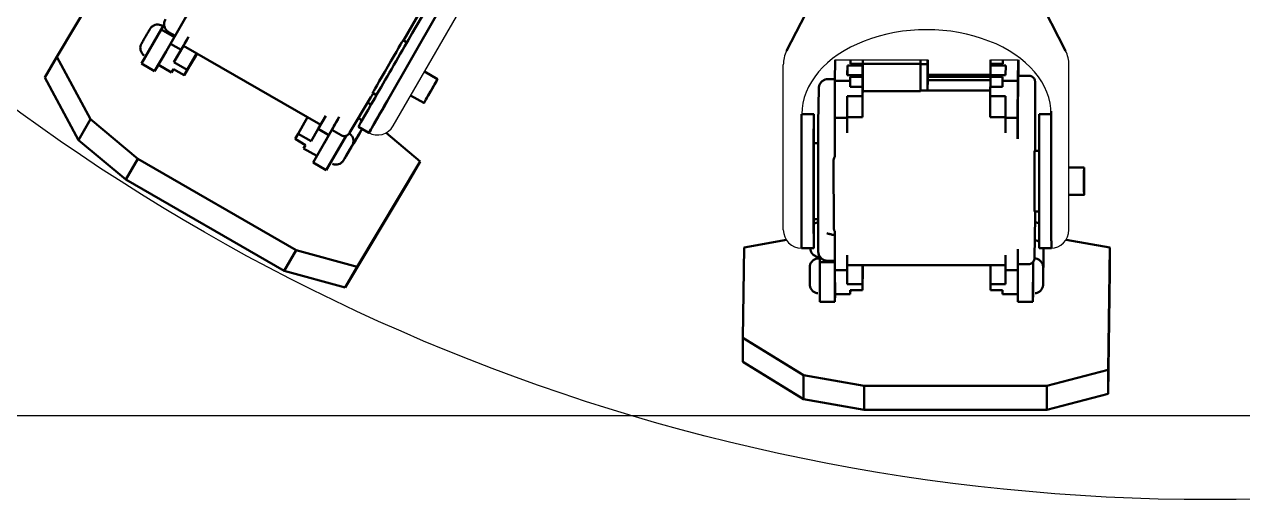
# Model space of a CAD drawing. Header units: millimetres. Extents: x 69 to 732, y 327 to 990.
# Drawn here: x 206 to 405.9, y 326.8 to 404.9 of the extents above; entities that cross this region are included whole.
import ezdxf

# ---------------------------------------------------------------- set-up
doc = ezdxf.new("R2010")
doc.units = ezdxf.units.MM
doc.header["$LTSCALE"] = 2
doc.layers.add('Visible (ISO)', color=7, linetype='Continuous', lineweight=50)

msp = doc.modelspace()

# ---------------------------------------------------------------- linework, layer by layer
for p, q in [((266.52, 388.22), (280.06, 411.7)), ((330.52, 371.12), (330.52, 398.23)), ((339.04, 399.06), (354.23, 399.07)), ((364.55, 399.06), (369.04, 399.06)), ((377.4, 371.12), (377.4, 398.23)), ((691.3, 340.55), (109.85, 340.55))]:
    msp.add_line(p, q)
msp.add_circle((400.58, 658.44), 331.64)
for centre, radius, start, end in [((335.52, 398.23), 5, 152.873, 180), ((372.4, 398.23), 5, 0, 27.127), ((263.92, 389.71), 3, 240.0365, 330.0364), ((333.52, 371.12), 3, 180, 269.9999), ((374.4, 371.12), 3, 270.0001, 0)]:
    msp.add_arc(centre, radius, start, end)
msp.add_ellipse((354.02, 390.15), major_axis=(-20.45, -0.03), ratio=0.677756, start_param=9.420836, end_param=12.566371)
at = {"layer": 'Visible (ISO)'}
for p, q in [((331.07, 400.51), (344.15, 426.05)), ((376.85, 400.51), (363.77, 426.05)), ((218.93, 412.34), (211.3, 399.55)), ((273.03, 410.63), (268.2, 402.25)), ((229.94, 401.68), (233.12, 407.2)), ((265.51, 392.29), (273.72, 406.59)), ((225.18, 398.43), (228.44, 404.05)), ((228.91, 404.84), (228.44, 404.05)), ((228.44, 404.05), (230.59, 402.8)), ((228.57, 404.66), (228.74, 404.56)), ((229.64, 403.62), (230.71, 403)), ((232.91, 402.81), (231.68, 400.68)), ((268.13, 402.3), (268.76, 401.93)), ((229.22, 400.41), (227.35, 397.18)), ((227.98, 398.23), (229.94, 401.68)), ((231.68, 400.68), (229.94, 401.68)), ((232.09, 401.38), (230.52, 398.65)), ((230.52, 398.65), (231.68, 400.68)), ((254.61, 388.4), (232.09, 401.38)), ((234.27, 400.12), (232.23, 396.58)), ((234.27, 400.12), (232.37, 396.81)), ((232.69, 397.41), (234.26, 400.13)), ((233.18, 398.17), (234.3, 400.11)), ((233.31, 398.39), (234.3, 400.11)), ((234.31, 400.1), (233.76, 399.14)), ((234.26, 400.13), (233.87, 399.44)), ((234.31, 400.1), (233.89, 399.36)), ((211.3, 399.55), (209.34, 396.14)), ((211.3, 399.55), (216.83, 389.29)), ((225.18, 398.43), (227.35, 397.18)), ((227.35, 397.18), (227.98, 398.23)), ((227.98, 398.23), (230.14, 396.98)), ((232.69, 397.41), (230.52, 398.65)), ((233.87, 399.44), (232.2, 396.54)), ((233.18, 398.17), (233.16, 398.18)), ((233.31, 398.39), (233.18, 398.17)), ((233.76, 399.14), (233.75, 399.15)), ((233.89, 399.36), (233.76, 399.14)), ((338.99, 395.6), (339.04, 399.06)), ((341.01, 396.55), (341.03, 398.14)), ((341.03, 398.14), (341.03, 396.55)), ((341.03, 398.14), (343.53, 398.14)), ((341.53, 398.4), (341.54, 399.06)), ((343.53, 398.4), (341.53, 398.4)), ((341.55, 398.4), (341.55, 399.06)), ((343.53, 398.14), (343.53, 398.4)), ((343.54, 394.24), (343.53, 398.4)), ((343.53, 392.63), (343.53, 398.14)), ((343.55, 399.06), (343.55, 398.55)), ((343.55, 399.06), (343.55, 395.11)), ((343.55, 398.55), (343.55, 398.42)), ((343.55, 398.42), (353.05, 398.42)), ((343.55, 393.89), (343.55, 398.42)), ((353.05, 398.36), (353.06, 399.06)), ((353.06, 399.06), (353.05, 398.42)), ((353.05, 398.42), (353.05, 393.89)), ((353.05, 394.04), (353.05, 398.36)), ((354.2, 398.36), (353.05, 398.36)), ((354.21, 399.06), (354.2, 398.36)), ((354.2, 398.36), (354.2, 394.04)), ((354.24, 395.89), (354.23, 399.06)), ((364.53, 398.14), (364.53, 398.4)), ((364.53, 398.4), (366.53, 398.4)), ((364.53, 396.55), (364.53, 398.14)), ((367.03, 398.14), (364.53, 398.14)), ((364.55, 399.06), (364.55, 398.4)), ((366.53, 398.4), (366.54, 399.06)), ((367.01, 396.55), (367.03, 398.14)), ((368.99, 395.6), (369.04, 399.06)), ((369.11, 399.06), (369.11, 398.39)), ((369.11, 398.39), (369.11, 396.43)), ((214.86, 385.88), (209.34, 396.14)), ((230.47, 397.54), (230.14, 396.98)), ((230.46, 397.54), (230.14, 396.98)), ((230.46, 397.54), (232.2, 396.54)), ((232.2, 396.54), (232.69, 397.41)), ((232.23, 396.58), (232.22, 396.59)), ((232.37, 396.81), (232.23, 396.58)), ((273.77, 395.87), (271.61, 397.12)), ((337.83, 395.88), (339, 395.88)), ((343.51, 396.55), (341.01, 396.55)), ((341.49, 395.6), (341.5, 396.29)), ((341.5, 394.61), (341.5, 396.29)), ((341.5, 396.29), (343.5, 396.29)), ((343.5, 396.29), (343.51, 396.55)), ((343.5, 396.29), (343.5, 392.13)), ((343.51, 396.55), (343.51, 391.04)), ((354.21, 394.04), (354.24, 395.89)), ((364.53, 396.59), (354.24, 396.59)), ((364.5, 396.28), (354.24, 396.28)), ((364.5, 396.29), (364.51, 396.55)), ((364.5, 396.29), (364.5, 394.61)), ((366.5, 396.29), (364.5, 396.29)), ((364.51, 396.55), (367.01, 396.55)), ((366.49, 395.6), (366.5, 396.29)), ((368.99, 389.56), (369.09, 396.39)), ((370.84, 396.43), (369.09, 396.43)), ((336.33, 394.32), (336.25, 388.71)), ((338.98, 389.52), (338.99, 395.6)), ((341.49, 395.6), (338.99, 395.6)), ((341.49, 395.6), (341.49, 394.61)), ((343.49, 394.61), (341.49, 394.61)), ((343.49, 393.09), (343.49, 394.61)), ((343.49, 391.26), (343.49, 394.61)), ((343.55, 395.11), (343.54, 395.11)), ((343.54, 393.34), (343.55, 395.11)), ((343.54, 394.24), (343.54, 393.31)), ((343.54, 393.34), (343.55, 393.89)), ((343.55, 393.89), (353.05, 393.89)), ((353.05, 393.89), (353.05, 394.04)), ((353.05, 394.04), (364.49, 394.04)), ((364.5, 395.69), (354.23, 395.69)), ((364.49, 393.09), (364.49, 394.61)), ((364.49, 394.61), (366.49, 394.61)), ((366.49, 395.6), (366.49, 394.61)), ((366.49, 395.6), (368.99, 395.6)), ((368.98, 389.52), (368.99, 395.6)), ((262.81, 392.91), (259.32, 387.04)), ((263.14, 393.63), (263.76, 393.27)), ((271.53, 391.97), (269.36, 393.22)), ((340.98, 389.52), (340.99, 393.09)), ((340.99, 393.09), (343.49, 393.09)), ((340.99, 393.09), (340.99, 389.65)), ((343.49, 389.65), (343.49, 393.09)), ((343.5, 392.13), (343.49, 392.13)), ((343.5, 390.36), (343.5, 392.13)), ((343.51, 392.63), (343.53, 392.63)), ((343.53, 392.63), (343.54, 393.31)), ((343.54, 393.31), (343.54, 393.34)), ((364.49, 389.65), (364.49, 393.09)), ((366.99, 393.09), (364.49, 393.09)), ((366.98, 389.52), (366.99, 393.09)), ((371.84, 393.78), (371.85, 384.12)), ((333.52, 390.12), (333.49, 374.14)), ((335.52, 390.12), (333.52, 390.12)), ((343.49, 391.26), (343.5, 390.33)), ((343.49, 389.65), (343.5, 390.33)), ((343.5, 390.36), (343.51, 391.04)), ((343.5, 390.33), (343.5, 390.36)), ((374.47, 390.12), (372.52, 390.12)), ((374.49, 374.14), (374.46, 390.64)), ((216.83, 389.29), (214.86, 385.88)), ((216.83, 389.29), (224.59, 382.8)), ((250.88, 386.92), (252.45, 389.64)), ((254.2, 387.7), (255.43, 389.83)), ((257.65, 389.68), (255.93, 386.7)), ((262.52, 387.06), (260.79, 388.06)), ((336.25, 388.69), (336.25, 387.17)), ((338.98, 389.52), (340.98, 389.52)), ((338.98, 383.15), (338.98, 389.52)), ((340.99, 389.65), (340.98, 389.38)), ((340.98, 389.52), (340.98, 387.06)), ((340.99, 389.65), (343.49, 389.65)), ((366.98, 389.65), (364.49, 389.65)), ((366.98, 387.06), (366.98, 389.52)), ((366.98, 389.52), (368.98, 389.52)), ((368.98, 389.52), (368.98, 386.08)), ((222.63, 379.38), (214.86, 385.88)), ((250.39, 386.06), (250.88, 386.92)), ((252.12, 385.06), (250.39, 386.06)), ((250.88, 386.92), (253.05, 385.67)), ((253.05, 385.67), (254.2, 387.7)), ((253.34, 382.19), (256.43, 387.53)), ((255.93, 386.7), (254.2, 387.7)), ((255.21, 385.42), (255.93, 386.7)), ((258.76, 386.57), (255.5, 380.95)), ((257.94, 386.66), (256.43, 387.53)), ((258.74, 386.57), (258.76, 386.57)), ((258.76, 386.57), (258.77, 386.58)), ((260.88, 386.83), (260.3, 385.83)), ((260.32, 385.86), (260.9, 386.86)), ((261.17, 387.35), (260.88, 386.83)), ((260.89, 386.86), (260.9, 386.86)), ((260.9, 386.86), (261.17, 387.35)), ((270.91, 382.38), (265.32, 387.06)), ((252.12, 385.06), (251.8, 384.5)), ((253.95, 383.26), (251.8, 384.5)), ((259.35, 384.28), (258.77, 383.28)), ((258.8, 383.3), (259.37, 384.3)), ((259.65, 384.79), (259.35, 384.28)), ((259.37, 384.3), (259.65, 384.79)), ((259.37, 384.31), (259.37, 384.3)), ((260.02, 385.35), (260.32, 385.86)), ((260.3, 385.83), (260.02, 385.35)), ((260.32, 385.86), (260.32, 385.86)), ((336.25, 385.37), (335.52, 385.37)), ((336.24, 384.07), (336.25, 371.72)), ((371.77, 384.12), (372.49, 384.12)), ((224.59, 382.8), (222.63, 379.38)), ((224.59, 382.8), (250.58, 367.81)), ((253.34, 382.19), (255.5, 380.95)), ((255.5, 380.95), (256.22, 382.14)), ((258.5, 382.79), (258.8, 383.3)), ((258.77, 383.28), (258.5, 382.79)), ((258.79, 383.31), (258.8, 383.3)), ((260.59, 365.07), (270.91, 382.38)), ((270.91, 382.38), (268.94, 378.96)), ((338.79, 371.46), (338.78, 382.58)), ((379.87, 381.37), (377.37, 381.37)), ((248.62, 364.4), (222.63, 379.38)), ((268.94, 378.96), (258.63, 361.66)), ((379.87, 376.87), (377.37, 376.87)), ((371.77, 374.12), (372.49, 374.12)), ((336.25, 372.87), (335.52, 372.87)), ((371.85, 373.33), (371.75, 366.5)), ((338.99, 364.52), (338.99, 370.89)), ((324.12, 368.25), (323.9, 353.37)), ((331.02, 369.46), (324.12, 368.25)), ((335.52, 368.12), (333.52, 368.12)), ((336.26, 367.62), (336.26, 369.15)), ((368.99, 367.96), (368.99, 364.52)), ((374.52, 368.12), (372.52, 368.12)), ((384.12, 368.25), (376.94, 369.51)), ((383.82, 348.11), (384.12, 368.25)), ((384.12, 368.25), (384.12, 364.31)), ((250.58, 367.81), (248.62, 364.4)), ((250.58, 367.81), (260.59, 365.07)), ((336.31, 366.42), (336.51, 366.42)), ((336.52, 366.73), (336.5, 365.81)), ((336.52, 367.19), (336.52, 367.19)), ((337.76, 366.04), (338.99, 366.04)), ((340.99, 366.98), (340.99, 364.52)), ((366.99, 364.52), (366.99, 366.98)), ((373.21, 367.7), (373.2, 367.1)), ((373.2, 367.14), (373.21, 367.14)), ((373.2, 367.1), (373.2, 365.95)), ((373.2, 365.98), (373.21, 365.98)), ((373.2, 365.95), (373.21, 365.39)), ((373.21, 367.14), (373.21, 367.7)), ((373.21, 365.98), (373.21, 367.14)), ((373.21, 365.39), (373.21, 365.98)), ((258.63, 361.66), (248.62, 364.4)), ((260.59, 365.07), (258.63, 361.66)), ((336.49, 359.32), (336.5, 365.81)), ((336.5, 365.81), (338.99, 365.81)), ((339.01, 360.55), (338.99, 364.52)), ((340.99, 364.52), (338.99, 364.52)), ((366.99, 365.33), (340.99, 365.33)), ((341, 362.18), (340.99, 364.52)), ((341, 365.33), (341, 362.18)), ((343.51, 365.33), (343.5, 364.54)), ((343.5, 362.18), (343.5, 365.33)), ((343.5, 364.54), (343.51, 361.19)), ((343.52, 365.33), (343.52, 361.24)), ((343.52, 365.33), (343.52, 361.51)), ((343.55, 363.35), (343.55, 365.33)), ((343.55, 363.09), (343.55, 365.33)), ((343.56, 364.22), (343.55, 364.22)), ((343.56, 365.33), (343.56, 364.22)), ((343.57, 364.48), (343.56, 364.22)), ((343.57, 365.33), (343.57, 364.48)), ((364.5, 362.18), (364.5, 365.33)), ((367, 362.18), (366.99, 364.52)), ((368.99, 364.52), (366.99, 364.52)), ((368.99, 359.32), (369, 365.49)), ((369, 363.05), (368.99, 364.52)), ((370.75, 365.49), (369, 365.49)), ((371.5, 365.81), (371.49, 359.32)), ((371.49, 365.81), (371.5, 365.81)), ((371.5, 365.81), (371.5, 365.83)), ((373.16, 364.16), (373.16, 364.72)), ((373.16, 364.72), (373.16, 364.13)), ((373.16, 363.01), (373.16, 364.16)), ((373.16, 364.16), (373.16, 364.16)), ((373.16, 364.13), (373.16, 362.97)), ((384.12, 364.31), (383.83, 344.17)), ((339, 363.05), (338.99, 359.32)), ((343.5, 362.18), (341, 362.18)), ((343.51, 361.19), (343.5, 362.18)), ((343.55, 363.09), (343.52, 363.09)), ((343.55, 363.35), (343.55, 363.09)), ((364.51, 361.19), (364.5, 362.18)), ((364.5, 362.18), (367, 362.18)), ((373.16, 362.41), (373.16, 363.01)), ((373.16, 363.01), (373.16, 363.01)), ((373.16, 362.97), (373.16, 362.41)), ((338.99, 359.32), (339.01, 360.55)), ((339.01, 360.55), (341.51, 360.55)), ((341.52, 361.19), (341.51, 360.55)), ((341.51, 361.19), (341.51, 360.55)), ((341.51, 361.19), (343.51, 361.19)), ((343.52, 361.24), (343.51, 361.24)), ((343.52, 361.51), (343.52, 361.24)), ((366.51, 361.19), (364.51, 361.19)), ((366.51, 361.19), (366.51, 360.55)), ((368.99, 360.55), (366.51, 360.55)), ((371.49, 359.32), (371.51, 360.72)), ((336.49, 359.32), (338.99, 359.32)), ((368.99, 359.32), (371.49, 359.32)), ((323.9, 353.37), (323.9, 349.43)), ((323.9, 353.37), (333.81, 347.24)), ((333.81, 343.3), (323.9, 349.43)), ((373.79, 345.48), (383.82, 348.11)), ((383.82, 348.11), (383.83, 344.17)), ((333.81, 347.24), (333.81, 343.3)), ((333.81, 347.24), (343.79, 345.48)), ((343.79, 345.48), (343.79, 341.55)), ((343.79, 345.48), (373.79, 345.48)), ((373.79, 345.48), (373.79, 341.55)), ((383.83, 344.17), (373.79, 341.55)), ((343.79, 341.55), (333.81, 343.3)), ((373.79, 341.55), (343.79, 341.55))]:
    msp.add_line(p, q, dxfattribs=at)
at = {"layer": 'Visible (ISO)', "extrusion": (0, 0, -1)}
for centre, major_axis, ratio, start_param, end_param in [((266.28, 397.59), (-5.49, -9.53), 0.002632, 0, 3.141593), ((227.32, 402.09), (1.42, 2.47), 0.002632, 5.919541, 6.294725), ((233.08, 403.11), (-1, -1.73), 0.002632, 0, 1.394744), ((265.63, 397.96), (2.5, 4.33), 0.002632, 3.141593, 6.283185), ((369.09, 399.06), (0, -1.35), 0.002632, 4.706448, 7.859923), ((337.83, 394.88), (0, -1), 0.002767, 3.141568, 3.141642), ((369.09, 393.43), (0, 3), 0.002632, 6.107133, 6.283185), ((268.02, 396.59), (-5.49, -9.53), 0.002632, 5.863248, 7.384413), ((268.02, 396.59), (5.49, 9.53), 0.002632, 3.56153, 4.242821), ((335.52, 379.12), (0, 11), 0.002632, 2.175091, 7.249687), ((372.52, 379.12), (0, -11), 0.002632, 0, 3.141593), ((257.92, 390.13), (-1.5, -2.6), 0.002632, 0, 1.394744), ((340.99, 387.41), (0, 2), 0.002632, 4.536336, 6.107133), ((368.99, 386.6), (0, 3), 0.002632, 4.536336, 6.107133), ((257.64, 384.61), (-1.42, -2.47), 0.002632, 0.011539, 2.493449), ((335.52, 379.12), (0, -6.25), 0.002632, 0, 3.141593), ((337.74, 384.08), (-1.5, 0), 0.707956, 6.279477, 6.283202), ((371.77, 379.12), (0, 5), 0.002632, 3.141593, 6.283185), ((333.52, 379.12), (0, 11), 0.002632, 3.141593, 4.242821), ((374.52, 379.12), (0, -11), 0.002632, 5.863248, 7.384413), ((374.52, 379.12), (0, 11), 0.002632, 3.56153, 4.242821), ((369, 368.49), (0, -3), 0.002632, 0, 1.394744), ((336.51, 363.57), (0, 2.85), 0.002632, 5.919541, 6.294725), ((340.99, 367.33), (0, -2), 0.002632, 0, 1.394744), ((371.51, 363.57), (0, -2.85), 0.002632, 0.011539, 2.493449)]:
    msp.add_ellipse(centre, major_axis=major_axis, ratio=ratio, start_param=start_param, end_param=end_param, dxfattribs=at)
for centre, major_axis in [((272.65, 393.92), (1.12, 1.95)), ((369.04, 396.08), (0, 1.35)), ((369, 393.1), (0, 1.35)), ((379.87, 379.12), (0, 2.25))]:
    msp.add_ellipse(centre, major_axis=major_axis, ratio=0.002632, dxfattribs=at)
at = {"layer": 'Visible (ISO)'}
for points, knots in [([(228.57, 404.66), (228.44, 404.74), (228.29, 404.8), (227.98, 404.86), (227.82, 404.86), (227.52, 404.83), (227.37, 404.78), (227.09, 404.65), (226.96, 404.56), (226.79, 404.4), (226.74, 404.35), (226.68, 404.27), (226.66, 404.24), (226.64, 404.21), (226.63, 404.2), (226.62, 404.18), (226.62, 404.18), (226.61, 404.16), (226.61, 404.16), (226.6, 404.15), (226.6, 404.14), (226.58, 404.11), (226.57, 404.09), (226.53, 404.02), (226.5, 403.97), (226.41, 403.83), (226.36, 403.73), (226.23, 403.51), (226.16, 403.39), (226.01, 403.14), (225.94, 403), (225.79, 402.74), (225.71, 402.61), (225.57, 402.37), (225.51, 402.26), (225.39, 402.05), (225.34, 401.96), (225.26, 401.82), (225.23, 401.77), (225.2, 401.72), (225.19, 401.71), (225.19, 401.69), (225.18, 401.69), (225.17, 401.67), (225.17, 401.66), (225.16, 401.64), (225.16, 401.64), (225.15, 401.62), (225.14, 401.61), (225.13, 401.59), (225.13, 401.57), (225.11, 401.53), (225.1, 401.51), (225.06, 401.41), (225.04, 401.34), (225, 401.14), (224.99, 401), (225.02, 400.71), (225.05, 400.55), (225.18, 400.27), (225.26, 400.14), (225.44, 399.94), (225.52, 399.86), (225.61, 399.8)], [0, 0, 0, 0, 0.0470233, 0.0470233, 0.0931967, 0.0931967, 0.1394006, 0.1394006, 0.1856013, 0.1856013, 0.2083614, 0.2083614, 0.2163627, 0.2163627, 0.2211829, 0.2211829, 0.225271, 0.225271, 0.2296804, 0.2296804, 0.2388055, 0.2388055, 0.266175, 0.266175, 0.3025608, 0.3025608, 0.3503236, 0.3503236, 0.395588, 0.395588, 0.440529, 0.440529, 0.485388, 0.485388, 0.5302575, 0.5302575, 0.5752452, 0.5752452, 0.6207008, 0.6207008, 0.6332161, 0.6332161, 0.6426078, 0.6426078, 0.6483669, 0.6483669, 0.6511604, 0.6511604, 0.6548982, 0.6548982, 0.6595803, 0.6595803, 0.6685097, 0.6685097, 0.6898155, 0.6898155, 0.7311867, 0.7311867, 0.7773904, 0.7773904, 0.82359, 0.82359, 0.857395, 0.857395, 0.857395, 0.857395]), ([(229.13, 405.74), (229.03, 405.57), (228.96, 405.38), (228.9, 405.01), (228.9, 404.82), (228.96, 404.47), (229.02, 404.3), (229.19, 404.01), (229.29, 403.89), (229.48, 403.72), (229.56, 403.67), (229.64, 403.62)], [0.0001156, 0.0001156, 0.0001156, 0.0001156, 0.0607404, 0.0607404, 0.1171924, 0.1171924, 0.1694606, 0.1694606, 0.2173145, 0.2173145, 0.2451195, 0.2451195, 0.2451195, 0.2451195]), ([(337.83, 395.88), (337.68, 395.88), (337.52, 395.85), (337.24, 395.76), (337.1, 395.69), (336.86, 395.51), (336.74, 395.4), (336.56, 395.15), (336.48, 395.01), (336.37, 394.69), (336.33, 394.51), (336.33, 394.33)], [0.0000057, 0.0000057, 0.0000057, 0.0000057, 0.0458867, 0.0458867, 0.090865, 0.090865, 0.137274, 0.137274, 0.1862607, 0.1862607, 0.2424145, 0.2424145, 0.2424145, 0.2424145]), ([(371.84, 393.78), (371.84, 394), (371.84, 394.21), (371.84, 394.58), (371.84, 394.76), (371.84, 395.05), (371.84, 395.17), (371.84, 395.35), (371.84, 395.4), (371.84, 395.46), (371.84, 395.47), (371.84, 395.49), (371.84, 395.5), (371.84, 395.51), (371.84, 395.52), (371.83, 395.55), (371.83, 395.56), (371.83, 395.59), (371.82, 395.61), (371.81, 395.67), (371.8, 395.71), (371.76, 395.83), (371.72, 395.91), (371.62, 396.07), (371.55, 396.15), (371.38, 396.28), (371.28, 396.34), (371.09, 396.41), (370.98, 396.43), (370.86, 396.43), (370.85, 396.43), (370.84, 396.43)], [0, 0, 0, 0, 0.0650373, 0.0650373, 0.1289259, 0.1289259, 0.1930045, 0.1930045, 0.2576906, 0.2576906, 0.2697465, 0.2697465, 0.2724207, 0.2724207, 0.2763691, 0.2763691, 0.2801511, 0.2801511, 0.2863216, 0.2863216, 0.2991536, 0.2991536, 0.3246667, 0.3246667, 0.3562701, 0.3562701, 0.3881302, 0.3881302, 0.4199947, 0.4199947, 0.4232879, 0.4232879, 0.4232879, 0.4232879]), ([(262.8, 391.6), (262.76, 391.67), (262.71, 391.74), (262.56, 391.91), (262.44, 392), (262.32, 392.08)], [0.79839838, 0.79839838, 0.79839838, 0.79839838, 0.82359005, 0.82359005, 0.86694885, 0.86694885, 0.86694885, 0.86694885]), ([(262.81, 392.91), (262.84, 392.95), (262.87, 393), (262.98, 393.18), (263.05, 393.32), (263.17, 393.51), (263.19, 393.55), (263.21, 393.59)], [0, 0, 0, 0, 0.0605328, 0.0605328, 0.1340496, 0.1340496, 0.1507485, 0.1507485, 0.1507485, 0.1507485]), ([(261.31, 388.99), (261.26, 389.08), (261.2, 389.17), (261.03, 389.35), (260.92, 389.45), (260.8, 389.52)], [0.79219581, 0.79219581, 0.79219581, 0.79219581, 0.82359005, 0.82359005, 0.86694885, 0.86694885, 0.86694885, 0.86694885]), ([(256.51, 381.98), (256.61, 381.94), (256.72, 381.9), (256.98, 381.85), (257.14, 381.84), (257.45, 381.88), (257.6, 381.92), (257.88, 382.06), (258.01, 382.15), (258.17, 382.3), (258.22, 382.36), (258.29, 382.44), (258.3, 382.46), (258.32, 382.5), (258.33, 382.51), (258.34, 382.53), (258.35, 382.53), (258.35, 382.54), (258.36, 382.55), (258.36, 382.56), (258.37, 382.57), (258.38, 382.59), (258.4, 382.62), (258.44, 382.69), (258.47, 382.74), (258.55, 382.88), (258.61, 382.98), (258.74, 383.2), (258.81, 383.32), (258.95, 383.57), (259.03, 383.7), (259.18, 383.96), (259.25, 384.09), (259.39, 384.34), (259.46, 384.45), (259.57, 384.65), (259.63, 384.74), (259.71, 384.89), (259.74, 384.94), (259.77, 384.99), (259.77, 385), (259.78, 385.01), (259.78, 385.02), (259.79, 385.04), (259.8, 385.05), (259.81, 385.06), (259.81, 385.07), (259.82, 385.09), (259.82, 385.1), (259.83, 385.12), (259.84, 385.13), (259.86, 385.17), (259.87, 385.2), (259.9, 385.3), (259.92, 385.36), (259.96, 385.57), (259.97, 385.71), (259.95, 386), (259.91, 386.15), (259.79, 386.44), (259.7, 386.57), (259.51, 386.79), (259.39, 386.89), (259.27, 386.97)], [0.0133336, 0.0133336, 0.0133336, 0.0133336, 0.0470233, 0.0470233, 0.0931967, 0.0931967, 0.1394006, 0.1394006, 0.1856013, 0.1856013, 0.2083614, 0.2083614, 0.2163627, 0.2163627, 0.2211829, 0.2211829, 0.225271, 0.225271, 0.2296804, 0.2296804, 0.2388055, 0.2388055, 0.266175, 0.266175, 0.3025608, 0.3025608, 0.3503236, 0.3503236, 0.395588, 0.395588, 0.440529, 0.440529, 0.485388, 0.485388, 0.5302575, 0.5302575, 0.5752452, 0.5752452, 0.6207008, 0.6207008, 0.6332161, 0.6332161, 0.6426078, 0.6426078, 0.6483669, 0.6483669, 0.6511604, 0.6511604, 0.6548982, 0.6548982, 0.6595803, 0.6595803, 0.6685097, 0.6685097, 0.6898155, 0.6898155, 0.7311867, 0.7311867, 0.7773904, 0.7773904, 0.82359, 0.82359, 0.8671528, 0.8671528, 0.8671528, 0.8671528]), ([(257.94, 386.66), (258.03, 386.61), (258.14, 386.57), (258.35, 386.53), (258.46, 386.52), (258.67, 386.55), (258.77, 386.58), (258.96, 386.67), (259.05, 386.73), (259.17, 386.84), (259.2, 386.88), (259.24, 386.93), (259.25, 386.94), (259.26, 386.95), (259.26, 386.96), (259.27, 386.97), (259.28, 386.98), (259.28, 386.99), (259.29, 386.99), (259.29, 387), (259.3, 387.01), (259.31, 387.02), (259.31, 387.03), (259.32, 387.04)], [0, 0, 0, 0, 0.032431, 0.032431, 0.0642756, 0.0642756, 0.096141, 0.096141, 0.1279987, 0.1279987, 0.143437, 0.143437, 0.1473365, 0.1473365, 0.1502131, 0.1502131, 0.1540228, 0.1540228, 0.1579404, 0.1579404, 0.1649223, 0.1649223, 0.1798828, 0.1798828, 0.1798828, 0.1798828]), ([(259.69, 384.85), (259.73, 384.89), (259.76, 384.94), (259.81, 385), (259.83, 385.02), (259.85, 385.05), (259.86, 385.07), (259.87, 385.08), (259.87, 385.09), (259.88, 385.1), (259.88, 385.11), (259.89, 385.12), (259.89, 385.13), (259.91, 385.15), (259.92, 385.17), (259.96, 385.24), (259.99, 385.29), (260.08, 385.44), (260.13, 385.54), (260.26, 385.76), (260.33, 385.88), (260.48, 386.13), (260.55, 386.26), (260.7, 386.52), (260.78, 386.65), (260.92, 386.89), (260.98, 387.01), (261.1, 387.21), (261.15, 387.3), (261.23, 387.44), (261.26, 387.5), (261.29, 387.55), (261.3, 387.56), (261.3, 387.57), (261.31, 387.58), (261.32, 387.6), (261.32, 387.6), (261.33, 387.62), (261.33, 387.63), (261.34, 387.64), (261.35, 387.65), (261.36, 387.68), (261.36, 387.69), (261.37, 387.71), (261.37, 387.71), (261.38, 387.72)], [0.1918566, 0.1918566, 0.1918566, 0.1918566, 0.2083614, 0.2083614, 0.2163627, 0.2163627, 0.2211829, 0.2211829, 0.225271, 0.225271, 0.2296804, 0.2296804, 0.2388055, 0.2388055, 0.266175, 0.266175, 0.3025608, 0.3025608, 0.3503236, 0.3503236, 0.395588, 0.395588, 0.440529, 0.440529, 0.485388, 0.485388, 0.5302575, 0.5302575, 0.5752452, 0.5752452, 0.6207008, 0.6207008, 0.6332161, 0.6332161, 0.6426078, 0.6426078, 0.6483669, 0.6483669, 0.6511604, 0.6511604, 0.6548982, 0.6548982, 0.6595803, 0.6595803, 0.6613124, 0.6613124, 0.6613124, 0.6613124]), ([(261.21, 387.41), (261.25, 387.45), (261.29, 387.49), (261.34, 387.56), (261.35, 387.58), (261.37, 387.61), (261.38, 387.62), (261.39, 387.64), (261.4, 387.65), (261.4, 387.66), (261.41, 387.66), (261.42, 387.68), (261.42, 387.68), (261.42, 387.69), (261.42, 387.69), (261.43, 387.69)], [0.19185664, 0.19185664, 0.19185664, 0.19185664, 0.20836136, 0.20836136, 0.21636273, 0.21636273, 0.22118287, 0.22118287, 0.22527096, 0.22527096, 0.22968036, 0.22968036, 0.23880546, 0.23880546, 0.24015678, 0.24015678, 0.24015678, 0.24015678]), ([(336.25, 387.17), (336.25, 386.79), (336.25, 386.41), (336.25, 385.67), (336.25, 385.31), (336.25, 384.65), (336.25, 384.34), (336.24, 384.08)], [0, 0, 0, 0, 0.1132339, 0.1132339, 0.2244318, 0.2244318, 0.3350453, 0.3350453, 0.3350453, 0.3350453]), ([(338.98, 383.15), (338.94, 383.09), (338.9, 383.02), (338.82, 382.85), (338.78, 382.7), (338.78, 382.58)], [0.3454631, 0.3454631, 0.3454631, 0.3454631, 0.36719722, 0.36719722, 0.40408727, 0.40408727, 0.40408727, 0.40408727]), ([(371.85, 373.33), (371.85, 373.38), (371.85, 373.44), (371.85, 373.65), (371.85, 373.81), (371.85, 374.03), (371.85, 374.08), (371.85, 374.12)], [0, 0, 0, 0, 0.0605328, 0.0605328, 0.1340496, 0.1340496, 0.1507485, 0.1507485, 0.1507485, 0.1507485]), ([(336.25, 372.36), (336.14, 372.35), (336.04, 372.33), (335.79, 372.25), (335.66, 372.18), (335.54, 372.09)], [0.01487138, 0.01487138, 0.01487138, 0.01487138, 0.04702325, 0.04702325, 0.09179395, 0.09179395, 0.09179395, 0.09179395]), ([(372.49, 372.19), (372.42, 372.23), (372.34, 372.27), (372.12, 372.34), (371.98, 372.37), (371.83, 372.37)], [0.79839838, 0.79839838, 0.79839838, 0.79839838, 0.82359005, 0.82359005, 0.86694885, 0.86694885, 0.86694885, 0.86694885]), ([(336.25, 371.71), (336.25, 371.55), (336.25, 371.35), (336.25, 370.85), (336.25, 370.55), (336.26, 369.9), (336.26, 369.53), (336.26, 369.15)], [0, 0, 0, 0, 0.1100874, 0.1100874, 0.219923, 0.219923, 0.3349061, 0.3349061, 0.3349061, 0.3349061]), ([(337.67, 370.58), (337.75, 370.55), (337.83, 370.52), (338, 370.47), (338.08, 370.45), (338.25, 370.4), (338.34, 370.38), (338.52, 370.34), (338.61, 370.32), (338.8, 370.29), (338.89, 370.27), (338.99, 370.25)], [5.1542559, 5.1542559, 5.1542559, 5.1542559, 5.2302039, 5.2302039, 5.3061519, 5.3061519, 5.3820998, 5.3820998, 5.4580478, 5.4580478, 5.5330913, 5.5330913, 5.5330913, 5.5330913]), ([(338.79, 371.46), (338.79, 371.34), (338.82, 371.19), (338.9, 371.02), (338.94, 370.95), (338.99, 370.89)], [0.40408727, 0.40408727, 0.40408727, 0.40408727, 0.44097733, 0.44097733, 0.46271145, 0.46271145, 0.46271145, 0.46271145]), ([(334.95, 368.12), (334.95, 368.12), (334.95, 368.12), (334.95, 368.11), (334.95, 368.1), (334.95, 368.08), (334.95, 368.07), (334.95, 368.05), (334.95, 368.04), (334.95, 368.03), (334.95, 368.02), (334.96, 367.99), (334.96, 367.97), (334.96, 367.93), (334.97, 367.9), (334.98, 367.8), (335, 367.73), (335.07, 367.53), (335.13, 367.41), (335.3, 367.17), (335.4, 367.05), (335.65, 366.87), (335.79, 366.8), (336.04, 366.71), (336.16, 366.69), (336.27, 366.68)], [0.6302214, 0.6302214, 0.6302214, 0.6302214, 0.6332161, 0.6332161, 0.6426078, 0.6426078, 0.6483669, 0.6483669, 0.6511604, 0.6511604, 0.6548982, 0.6548982, 0.6595803, 0.6595803, 0.6685097, 0.6685097, 0.6898155, 0.6898155, 0.7311867, 0.7311867, 0.7773904, 0.7773904, 0.82359, 0.82359, 0.857395, 0.857395, 0.857395, 0.857395]), ([(372.5, 369.19), (372.41, 369.24), (372.32, 369.28), (372.08, 369.36), (371.94, 369.39), (371.79, 369.39)], [0.79219581, 0.79219581, 0.79219581, 0.79219581, 0.82359005, 0.82359005, 0.86694885, 0.86694885, 0.86694885, 0.86694885]), ([(373.16, 364.8), (373.18, 364.85), (373.19, 364.9), (373.2, 364.98), (373.2, 365.01), (373.2, 365.05), (373.2, 365.06), (373.2, 365.08), (373.2, 365.09), (373.2, 365.11), (373.2, 365.11), (373.21, 365.13), (373.21, 365.13), (373.21, 365.16), (373.21, 365.19), (373.21, 365.27), (373.21, 365.33), (373.21, 365.49), (373.21, 365.61), (373.21, 365.87), (373.21, 366.01), (373.21, 366.29), (373.21, 366.45), (373.21, 366.75), (373.21, 366.9), (373.21, 367.18), (373.21, 367.31), (373.21, 367.54), (373.21, 367.65), (373.21, 367.81), (373.21, 367.87), (373.21, 367.93), (373.21, 367.94), (373.21, 367.96), (373.21, 367.97), (373.2, 367.98), (373.2, 367.99), (373.2, 368.01), (373.2, 368.02), (373.2, 368.04), (373.2, 368.05), (373.2, 368.07), (373.2, 368.09), (373.2, 368.11), (373.19, 368.12), (373.19, 368.12)], [0.1918566, 0.1918566, 0.1918566, 0.1918566, 0.2083614, 0.2083614, 0.2163627, 0.2163627, 0.2211829, 0.2211829, 0.225271, 0.225271, 0.2296804, 0.2296804, 0.2388055, 0.2388055, 0.266175, 0.266175, 0.3025608, 0.3025608, 0.3503236, 0.3503236, 0.395588, 0.395588, 0.440529, 0.440529, 0.485388, 0.485388, 0.5302575, 0.5302575, 0.5752452, 0.5752452, 0.6207008, 0.6207008, 0.6332161, 0.6332161, 0.6426078, 0.6426078, 0.6483669, 0.6483669, 0.6511604, 0.6511604, 0.6548982, 0.6548982, 0.6595803, 0.6595803, 0.6613124, 0.6613124, 0.6613124, 0.6613124]), ([(373.21, 367.77), (373.22, 367.83), (373.23, 367.88), (373.24, 367.96), (373.24, 367.99), (373.25, 368.03), (373.25, 368.04), (373.25, 368.06), (373.25, 368.07), (373.25, 368.08), (373.25, 368.09), (373.25, 368.1), (373.25, 368.11), (373.25, 368.12), (373.25, 368.12), (373.25, 368.12)], [0.19185664, 0.19185664, 0.19185664, 0.19185664, 0.20836136, 0.20836136, 0.21636273, 0.21636273, 0.22118287, 0.22118287, 0.22527096, 0.22527096, 0.22968036, 0.22968036, 0.23880546, 0.23880546, 0.24015678, 0.24015678, 0.24015678, 0.24015678]), ([(336.31, 366.42), (336.15, 366.42), (336, 366.39), (335.7, 366.29), (335.56, 366.22), (335.32, 366.03), (335.21, 365.92), (335.03, 365.66), (334.96, 365.52), (334.9, 365.3), (334.88, 365.23), (334.87, 365.13), (334.87, 365.1), (334.86, 365.06), (334.86, 365.05), (334.86, 365.02), (334.86, 365.02), (334.86, 365), (334.86, 365), (334.86, 364.98), (334.86, 364.98), (334.86, 364.94), (334.86, 364.92), (334.86, 364.84), (334.86, 364.78), (334.86, 364.62), (334.86, 364.5), (334.86, 364.24), (334.86, 364.1), (334.86, 363.81), (334.86, 363.66), (334.86, 363.36), (334.86, 363.21), (334.86, 362.93), (334.86, 362.8), (334.86, 362.57), (334.86, 362.46), (334.86, 362.3), (334.86, 362.24), (334.86, 362.18), (334.86, 362.17), (334.86, 362.15), (334.86, 362.14), (334.86, 362.12), (334.86, 362.11), (334.86, 362.1), (334.86, 362.09), (334.86, 362.07), (334.86, 362.06), (334.87, 362.03), (334.87, 362.02), (334.87, 361.97), (334.88, 361.95), (334.89, 361.85), (334.91, 361.78), (334.98, 361.58), (335.04, 361.45), (335.21, 361.21), (335.32, 361.1), (335.56, 360.91), (335.7, 360.84), (335.96, 360.76), (336.07, 360.73), (336.18, 360.72)], [0, 0, 0, 0, 0.0470233, 0.0470233, 0.0931967, 0.0931967, 0.1394006, 0.1394006, 0.1856013, 0.1856013, 0.2083614, 0.2083614, 0.2163627, 0.2163627, 0.2211829, 0.2211829, 0.225271, 0.225271, 0.2296804, 0.2296804, 0.2388055, 0.2388055, 0.266175, 0.266175, 0.3025608, 0.3025608, 0.3503236, 0.3503236, 0.395588, 0.395588, 0.440529, 0.440529, 0.485388, 0.485388, 0.5302575, 0.5302575, 0.5752452, 0.5752452, 0.6207008, 0.6207008, 0.6332161, 0.6332161, 0.6426078, 0.6426078, 0.6483669, 0.6483669, 0.6511604, 0.6511604, 0.6548982, 0.6548982, 0.6595803, 0.6595803, 0.6685097, 0.6685097, 0.6898155, 0.6898155, 0.7311867, 0.7311867, 0.7773904, 0.7773904, 0.82359, 0.82359, 0.857395, 0.857395, 0.857395, 0.857395]), ([(336.26, 367.62), (336.26, 367.43), (336.29, 367.23), (336.42, 366.88), (336.52, 366.71), (336.75, 366.44), (336.88, 366.33), (337.17, 366.16), (337.32, 366.1), (337.57, 366.05), (337.66, 366.04), (337.76, 366.04)], [0.0001156, 0.0001156, 0.0001156, 0.0001156, 0.0607404, 0.0607404, 0.1171924, 0.1171924, 0.1694606, 0.1694606, 0.2173145, 0.2173145, 0.2451195, 0.2451195, 0.2451195, 0.2451195]), ([(370.75, 365.49), (370.85, 365.49), (370.96, 365.51), (371.17, 365.57), (371.26, 365.63), (371.43, 365.75), (371.51, 365.83), (371.63, 366.01), (371.68, 366.1), (371.72, 366.26), (371.73, 366.31), (371.74, 366.37), (371.74, 366.38), (371.74, 366.4), (371.74, 366.41), (371.74, 366.42), (371.75, 366.43), (371.75, 366.44), (371.75, 366.45), (371.75, 366.46), (371.75, 366.47), (371.75, 366.48), (371.75, 366.49), (371.75, 366.5)], [0, 0, 0, 0, 0.032431, 0.032431, 0.0642756, 0.0642756, 0.096141, 0.096141, 0.1279987, 0.1279987, 0.143437, 0.143437, 0.1473365, 0.1473365, 0.1502131, 0.1502131, 0.1540228, 0.1540228, 0.1579404, 0.1579404, 0.1649223, 0.1649223, 0.1798828, 0.1798828, 0.1798828, 0.1798828]), ([(371.84, 360.72), (371.96, 360.73), (372.07, 360.76), (372.32, 360.84), (372.46, 360.91), (372.71, 361.1), (372.82, 361.21), (372.99, 361.47), (373.06, 361.61), (373.12, 361.83), (373.14, 361.91), (373.15, 362.01), (373.16, 362.03), (373.16, 362.07), (373.16, 362.09), (373.16, 362.11), (373.16, 362.11), (373.16, 362.13), (373.16, 362.13), (373.16, 362.15), (373.16, 362.16), (373.16, 362.19), (373.16, 362.21), (373.16, 362.29), (373.16, 362.35), (373.16, 362.52), (373.16, 362.63), (373.16, 362.89), (373.16, 363.03), (373.16, 363.32), (373.16, 363.47), (373.16, 363.77), (373.16, 363.92), (373.16, 364.2), (373.16, 364.33), (373.16, 364.57), (373.16, 364.67), (373.16, 364.83), (373.16, 364.9), (373.16, 364.95), (373.16, 364.96), (373.16, 364.98), (373.16, 364.99), (373.16, 365.01), (373.16, 365.02), (373.16, 365.03), (373.16, 365.04), (373.16, 365.06), (373.16, 365.07), (373.16, 365.1), (373.15, 365.11), (373.15, 365.16), (373.14, 365.19), (373.13, 365.28), (373.11, 365.35), (373.04, 365.55), (372.98, 365.68), (372.82, 365.92), (372.71, 366.03), (372.46, 366.22), (372.32, 366.29), (372.04, 366.39), (371.89, 366.41), (371.74, 366.42)], [0.0133336, 0.0133336, 0.0133336, 0.0133336, 0.0470233, 0.0470233, 0.0931967, 0.0931967, 0.1394006, 0.1394006, 0.1856013, 0.1856013, 0.2083614, 0.2083614, 0.2163627, 0.2163627, 0.2211829, 0.2211829, 0.225271, 0.225271, 0.2296804, 0.2296804, 0.2388055, 0.2388055, 0.266175, 0.266175, 0.3025608, 0.3025608, 0.3503236, 0.3503236, 0.395588, 0.395588, 0.440529, 0.440529, 0.485388, 0.485388, 0.5302575, 0.5302575, 0.5752452, 0.5752452, 0.6207008, 0.6207008, 0.6332161, 0.6332161, 0.6426078, 0.6426078, 0.6483669, 0.6483669, 0.6511604, 0.6511604, 0.6548982, 0.6548982, 0.6595803, 0.6595803, 0.6685097, 0.6685097, 0.6898155, 0.6898155, 0.7311867, 0.7311867, 0.7773904, 0.7773904, 0.82359, 0.82359, 0.8671528, 0.8671528, 0.8671528, 0.8671528])]:
    msp.add_open_spline(points, degree=3, knots=knots, dxfattribs=at)
for points in [[(336.33, 394.32), (336.33, 394.32), (336.33, 394.32), (336.33, 394.33)], [(336.25, 388.71), (336.25, 388.71), (336.25, 388.71), (336.25, 388.71)], [(336.25, 388.71), (336.25, 388.7), (336.25, 388.7), (336.25, 388.69)], [(336.24, 384.08), (336.24, 384.07), (336.24, 384.07), (336.24, 384.07)], [(336.25, 371.72), (336.25, 371.72), (336.25, 371.71), (336.25, 371.71)]]:
    msp.add_open_spline(points, degree=3, dxfattribs=at)

doc.saveas('drawing.dxf')
